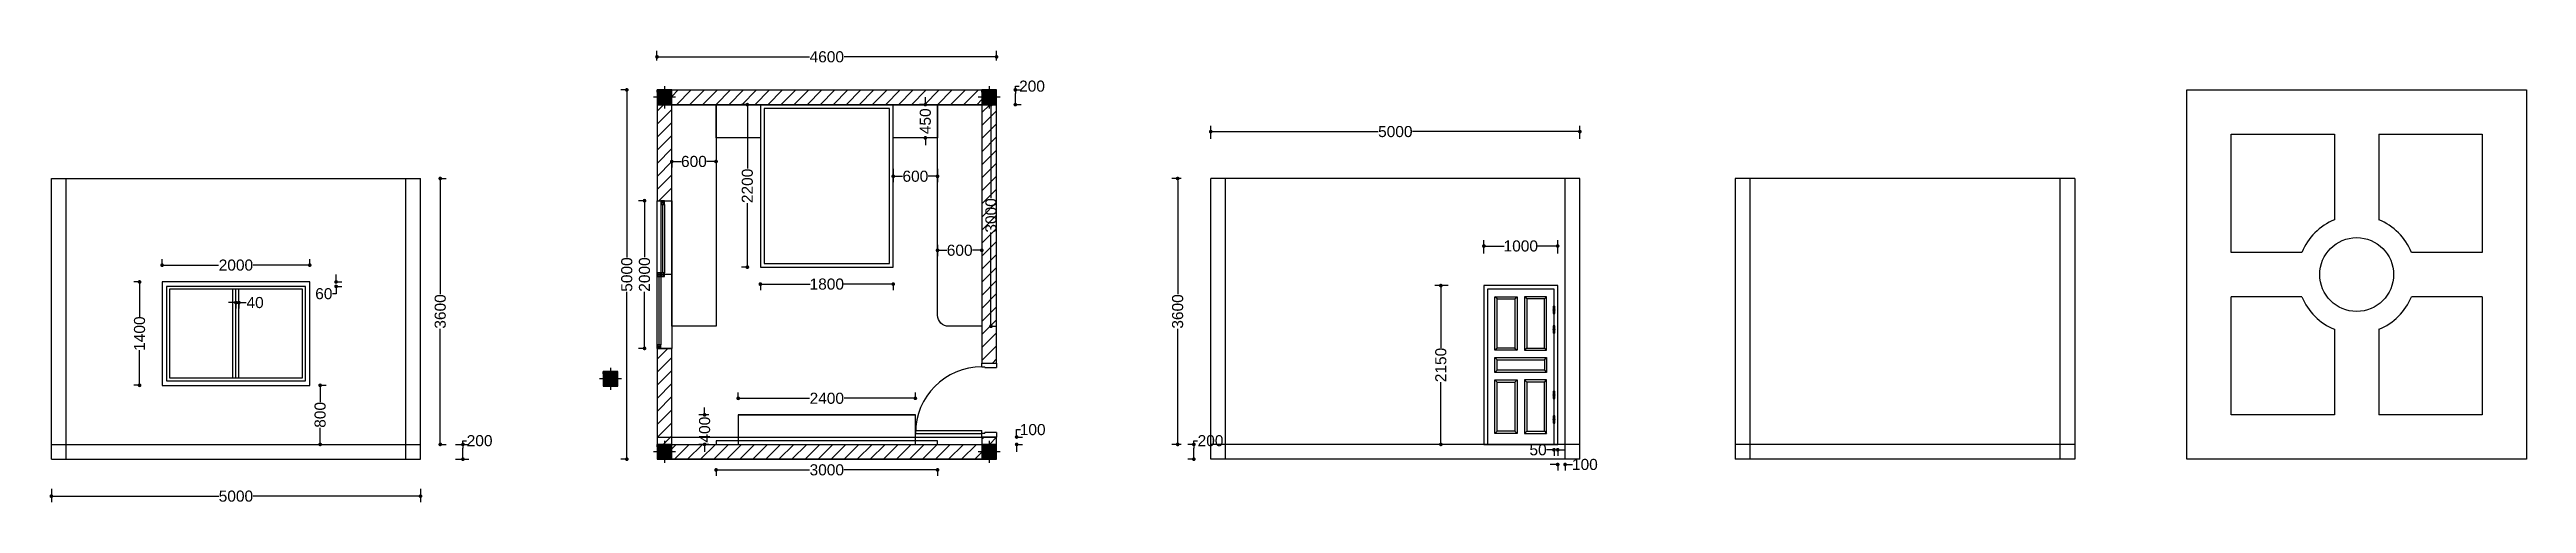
# Model space of a CAD drawing. Header units: millimetres. Extents: x -6617 to 26936, y -517 to 5628.
import ezdxf

# ---------------------------------------------------------------- set-up
doc = ezdxf.new("R2010")
doc.units = ezdxf.units.MM
doc.header["$LTSCALE"] = 10
doc.header["$MEASUREMENT"] = 0
for name, color, linetype in [('Cabinet01', 7, 'Continuous'), ('CL', 7, 'Continuous'), ('Furniture', 255, 'Continuous'), ('Wall', 7, 'Continuous')]:
    doc.layers.add(name, color=color, linetype=linetype)
doc.styles.get("Standard").update_dxf_attribs({"font": 'arial.ttf'})
doc.dimstyles.new('SV2_ACD', dxfattribs={"dimscale": 100, "dimtxt": 1.5, "dimasz": 0.5, "dimexe": 0.8, "dimexo": 4, "dimgap": 0.09, "dimtad": 0, "dimtoh": 1, "dimdec": 0, "dimzin": 0, "dimdsep": 46, "dimtxsty": 'Standard', "dimblk": 'DOT', "dimcen": 0.09, "dimdle": 0.8, "dimadec": 0, "dimazin": 0, "dimtfac": 1, "dimtdec": 0, "dimtofl": 0, "dimtmove": 0, "dimatfit": 3, "dimfxl": 1, "dimfxlon": 1, "dimtolj": 1, "dimtzin": 0, "dimarcsym": 0})

# ---------------------------------------------------------------- blocks, each defined once
blk = doc.blocks.new('_Dot')
at = {"color": 0, "linetype": 'ByBlock', "lineweight": -2}
blk.add_line((-0.5, 0), (-1, 0), dxfattribs=at)
at = {"color": 0, "linetype": 'ByBlock', "const_width": 0.5}
blk.add_lwpolyline([(-0.25, 0, 1), (0.25, 0, 1)], format="xyb", close=True, dxfattribs=at)
blk = doc.blocks.new('*D4')
at = {"layer": 'Cabinet01', "color": 0, "linetype": 'Continuous', "lineweight": -2, "transparency": 16777216}
for p, q in [((1612, 5482), (1612, 5609)), ((1662, 5529), (3677, 5529)), ((6162, 5529), (4148, 5529)), ((6212, 5482), (6212, 5609))]:
    blk.add_line(p, q, dxfattribs=at)
at = {"layer": 'Defpoints', "color": 0, "linetype": 'Continuous'}
for p in [(6212, 5529), (1612, 5082), (6212, 5082)]:
    blk.add_point(p, dxfattribs=at)
at = {"layer": 'Cabinet01', "color": 0, "linetype": 'Continuous', "lineweight": -2, "transparency": 16777216, "xscale": 50, "yscale": 50, "zscale": 50, "rotation": 180}
blk.add_blockref('_Dot', (1612, 5529), dxfattribs=at)
at = {"layer": 'Cabinet01', "color": 0, "linetype": 'Continuous', "lineweight": -2, "transparency": 16777216, "xscale": 50, "yscale": 50, "zscale": 50}
blk.add_blockref('_Dot', (6212, 5529), dxfattribs=at)
at = {"layer": 'Cabinet01', "color": 0, "linetype": 'Continuous', "transparency": 16777216, "insert": (3912, 5529), "char_height": 150, "attachment_point": 5}
blk.add_mtext('\\A1;4600', dxfattribs=at)
blk = doc.blocks.new('*D5')
at = {"layer": 'Cabinet01', "color": 0, "linetype": 'Continuous', "lineweight": -2, "transparency": 16777216}
for p, q in [((1212, 5082), (1123, 5082)), ((1203, 5032), (1203, 2814)), ((1203, 132), (1203, 2349)), ((1212, 82), (1123, 82))]:
    blk.add_line(p, q, dxfattribs=at)
at = {"layer": 'Defpoints', "color": 0, "linetype": 'Continuous'}
for p in [(1612, 5082), (1203, 82), (1612, 82)]:
    blk.add_point(p, dxfattribs=at)
at = {"layer": 'Cabinet01', "color": 0, "linetype": 'Continuous', "lineweight": -2, "transparency": 16777216, "xscale": 50, "yscale": 50, "zscale": 50}
for p, rotation in [((1203, 5082), 90), ((1203, 82), 270)]:
    blk.add_blockref('_Dot', p, dxfattribs=dict(at, rotation=rotation))
at = {"layer": 'Cabinet01', "color": 0, "linetype": 'Continuous', "transparency": 16777216, "insert": (1203, 2582), "char_height": 150, "attachment_point": 5, "rotation": 90}
blk.add_mtext('\\A1;5000', dxfattribs=at)
blk = doc.blocks.new('*D6')
at = {"layer": 'Cabinet01', "color": 0, "linetype": 'Continuous', "lineweight": -2, "transparency": 16777216}
for p, q in [((1443, 3582), (1363, 3582)), ((1443, 3532), (1443, 2816)), ((1443, 1632), (1443, 2348)), ((1443, 1582), (1363, 1582))]:
    blk.add_line(p, q, dxfattribs=at)
at = {"layer": 'Defpoints', "color": 0, "linetype": 'Continuous'}
for p in [(1443, 3582), (1612, 3582), (1612, 1582)]:
    blk.add_point(p, dxfattribs=at)
at = {"layer": 'Cabinet01', "color": 0, "linetype": 'Continuous', "lineweight": -2, "transparency": 16777216, "xscale": 50, "yscale": 50, "zscale": 50}
for p, rotation in [((1443, 3582), 90), ((1443, 1582), 270)]:
    blk.add_blockref('_Dot', p, dxfattribs=dict(at, rotation=rotation))
at = {"layer": 'Cabinet01', "color": 0, "linetype": 'Continuous', "transparency": 16777216, "insert": (1443, 2582), "char_height": 150, "attachment_point": 5, "rotation": 90}
blk.add_mtext('\\A1;2000', dxfattribs=at)
blk = doc.blocks.new('*D7')
at = {"layer": 'Cabinet01', "color": 0, "linetype": 'Continuous', "lineweight": -2, "transparency": 16777216}
for p, q in [((1812, 4112), (1812, 4032)), ((1862, 4112), (1938, 4112)), ((2362, 4112), (2287, 4112)), ((2412, 4112), (2412, 4032))]:
    blk.add_line(p, q, dxfattribs=at)
at = {"layer": 'Defpoints', "color": 0, "linetype": 'Continuous'}
for p in [(1812, 4232), (2412, 4232), (2412, 4112)]:
    blk.add_point(p, dxfattribs=at)
at = {"layer": 'Cabinet01', "color": 0, "linetype": 'Continuous', "lineweight": -2, "transparency": 16777216, "xscale": 50, "yscale": 50, "zscale": 50, "rotation": 180}
blk.add_blockref('_Dot', (1812, 4112), dxfattribs=at)
at = {"layer": 'Cabinet01', "color": 0, "linetype": 'Continuous', "lineweight": -2, "transparency": 16777216, "xscale": 50, "yscale": 50, "zscale": 50}
blk.add_blockref('_Dot', (2412, 4112), dxfattribs=at)
at = {"layer": 'Cabinet01', "color": 0, "linetype": 'Continuous', "transparency": 16777216, "insert": (2112, 4112), "char_height": 150, "attachment_point": 5}
blk.add_mtext('\\A1;600', dxfattribs=at)
blk = doc.blocks.new('*D8')
at = {"layer": 'Cabinet01', "color": 0, "linetype": 'Continuous', "lineweight": -2, "transparency": 16777216}
for p, q in [((2836, 4882), (2756, 4882)), ((2836, 4832), (2836, 4016)), ((2836, 2732), (2836, 3548)), ((2836, 2682), (2756, 2682))]:
    blk.add_line(p, q, dxfattribs=at)
at = {"layer": 'Defpoints', "color": 0, "linetype": 'Continuous'}
for p in [(2836, 4882), (3012, 4882), (3012, 2682)]:
    blk.add_point(p, dxfattribs=at)
at = {"layer": 'Cabinet01', "color": 0, "linetype": 'Continuous', "lineweight": -2, "transparency": 16777216, "xscale": 50, "yscale": 50, "zscale": 50}
for p, rotation in [((2836, 4882), 90), ((2836, 2682), 270)]:
    blk.add_blockref('_Dot', p, dxfattribs=dict(at, rotation=rotation))
at = {"layer": 'Cabinet01', "color": 0, "linetype": 'Continuous', "transparency": 16777216, "insert": (2836, 3782), "char_height": 150, "attachment_point": 5, "rotation": 90}
blk.add_mtext('\\A1;2200', dxfattribs=at)
blk = doc.blocks.new('*D9')
at = {"layer": 'Cabinet01', "color": 0, "linetype": 'Continuous', "lineweight": -2, "transparency": 16777216}
for p, q in [((3012, 2452), (3012, 2372)), ((3062, 2452), (3687, 2452)), ((4762, 2452), (4138, 2452)), ((4812, 2452), (4812, 2372))]:
    blk.add_line(p, q, dxfattribs=at)
at = {"layer": 'Defpoints', "color": 0, "linetype": 'Continuous'}
for p in [(3012, 2682), (4812, 2682), (4812, 2452)]:
    blk.add_point(p, dxfattribs=at)
at = {"layer": 'Cabinet01', "color": 0, "linetype": 'Continuous', "lineweight": -2, "transparency": 16777216, "xscale": 50, "yscale": 50, "zscale": 50, "rotation": 180}
blk.add_blockref('_Dot', (3012, 2452), dxfattribs=at)
at = {"layer": 'Cabinet01', "color": 0, "linetype": 'Continuous', "lineweight": -2, "transparency": 16777216, "xscale": 50, "yscale": 50, "zscale": 50}
blk.add_blockref('_Dot', (4812, 2452), dxfattribs=at)
at = {"layer": 'Cabinet01', "color": 0, "linetype": 'Continuous', "transparency": 16777216, "insert": (3912, 2452), "char_height": 150, "attachment_point": 5}
blk.add_mtext('\\A1;1800', dxfattribs=at)
blk = doc.blocks.new('*D10')
at = {"layer": 'Cabinet01', "color": 0, "linetype": 'Continuous', "lineweight": -2, "transparency": 16777216}
for p, q in [((4812, 4012), (4812, 3832)), ((4862, 3912), (4938, 3912)), ((5362, 3912), (5287, 3912)), ((5412, 4012), (5412, 3832))]:
    blk.add_line(p, q, dxfattribs=at)
at = {"layer": 'Defpoints', "color": 0, "linetype": 'Continuous'}
for p in [(4812, 4432), (5412, 4432), (4812, 3912)]:
    blk.add_point(p, dxfattribs=at)
at = {"layer": 'Cabinet01', "color": 0, "linetype": 'Continuous', "lineweight": -2, "transparency": 16777216, "xscale": 50, "yscale": 50, "zscale": 50, "rotation": 180}
blk.add_blockref('_Dot', (4812, 3912), dxfattribs=at)
at = {"layer": 'Cabinet01', "color": 0, "linetype": 'Continuous', "lineweight": -2, "transparency": 16777216, "xscale": 50, "yscale": 50, "zscale": 50}
blk.add_blockref('_Dot', (5412, 3912), dxfattribs=at)
at = {"layer": 'Cabinet01', "color": 0, "linetype": 'Continuous', "transparency": 16777216, "insert": (5112, 3912), "char_height": 150, "attachment_point": 5}
blk.add_mtext('\\A1;600', dxfattribs=at)
blk = doc.blocks.new('*D11')
at = {"layer": 'Cabinet01', "color": 0, "linetype": 'Continuous', "lineweight": -2, "transparency": 16777216}
for p, q in [((5247, 4882), (5167, 4882)), ((5247, 4932), (5247, 4982)), ((5247, 4432), (5167, 4432)), ((5247, 4382), (5247, 4332))]:
    blk.add_line(p, q, dxfattribs=at)
at = {"layer": 'Defpoints', "color": 0, "linetype": 'Continuous'}
for p in [(5247, 4882), (5412, 4882), (5412, 4432)]:
    blk.add_point(p, dxfattribs=at)
at = {"layer": 'Cabinet01', "color": 0, "linetype": 'Continuous', "lineweight": -2, "transparency": 16777216, "xscale": 50, "yscale": 50, "zscale": 50}
for p, rotation in [((5247, 4882), 270), ((5247, 4432), 90)]:
    blk.add_blockref('_Dot', p, dxfattribs=dict(at, rotation=rotation))
at = {"layer": 'Cabinet01', "color": 0, "linetype": 'Continuous', "transparency": 16777216, "insert": (5247, 4657), "char_height": 150, "attachment_point": 5, "rotation": 90}
blk.add_mtext('\\A1;450', dxfattribs=at)
blk = doc.blocks.new('*D12')
at = {"layer": 'Cabinet01', "color": 0, "linetype": 'Continuous', "lineweight": -2, "transparency": 16777216}
for p, q in [((6466, 5082), (6466, 5132)), ((6466, 5132), (6516, 5132)), ((6466, 5082), (6546, 5082)), ((6466, 4932), (6466, 5032)), ((6466, 4882), (6546, 4882))]:
    blk.add_line(p, q, dxfattribs=at)
at = {"layer": 'Defpoints', "color": 0, "linetype": 'Continuous'}
for p in [(6212, 5082), (6466, 5082), (6212, 4882)]:
    blk.add_point(p, dxfattribs=at)
at = {"layer": 'Cabinet01', "color": 0, "linetype": 'Continuous', "lineweight": -2, "transparency": 16777216, "xscale": 50, "yscale": 50, "zscale": 50}
for p, rotation in [((6466, 5082), 90), ((6466, 4882), 270)]:
    blk.add_blockref('_Dot', p, dxfattribs=dict(at, rotation=rotation))
at = {"layer": 'Cabinet01', "color": 0, "linetype": 'Continuous', "transparency": 16777216, "insert": (6692, 5132), "char_height": 150, "attachment_point": 5}
blk.add_mtext('\\A1;200', dxfattribs=at)
blk = doc.blocks.new('*D13')
at = {"layer": 'Cabinet01', "color": 0, "linetype": 'Continuous', "lineweight": -2, "transparency": 16777216}
for p, q in [((6136, 4882), (6216, 4882)), ((6136, 4832), (6136, 3614)), ((6136, 1932), (6136, 3149)), ((6136, 1882), (6216, 1882))]:
    blk.add_line(p, q, dxfattribs=at)
at = {"layer": 'Defpoints', "color": 0, "linetype": 'Continuous'}
for p in [(6012, 4882), (6012, 1882), (6136, 1882)]:
    blk.add_point(p, dxfattribs=at)
at = {"layer": 'Cabinet01', "color": 0, "linetype": 'Continuous', "lineweight": -2, "transparency": 16777216, "xscale": 50, "yscale": 50, "zscale": 50}
for p, rotation in [((6136, 4882), 90), ((6136, 1882), 270)]:
    blk.add_blockref('_Dot', p, dxfattribs=dict(at, rotation=rotation))
at = {"layer": 'Cabinet01', "color": 0, "linetype": 'Continuous', "transparency": 16777216, "insert": (6136, 3382), "char_height": 150, "attachment_point": 5, "rotation": 90}
blk.add_mtext('\\A1;3000', dxfattribs=at)
blk = doc.blocks.new('*D14')
at = {"layer": 'Cabinet01', "color": 0, "linetype": 'Continuous', "lineweight": -2, "transparency": 16777216}
for p, q in [((5412, 2982), (5412, 2830)), ((5462, 2910), (5538, 2910)), ((5962, 2910), (5887, 2910)), ((6012, 2982), (6012, 2830))]:
    blk.add_line(p, q, dxfattribs=at)
at = {"layer": 'Defpoints', "color": 0, "linetype": 'Continuous'}
for p in [(5412, 3382), (6012, 3382), (5412, 2910)]:
    blk.add_point(p, dxfattribs=at)
at = {"layer": 'Cabinet01', "color": 0, "linetype": 'Continuous', "lineweight": -2, "transparency": 16777216, "xscale": 50, "yscale": 50, "zscale": 50, "rotation": 180}
blk.add_blockref('_Dot', (5412, 2910), dxfattribs=at)
at = {"layer": 'Cabinet01', "color": 0, "linetype": 'Continuous', "lineweight": -2, "transparency": 16777216, "xscale": 50, "yscale": 50, "zscale": 50}
blk.add_blockref('_Dot', (6012, 2910), dxfattribs=at)
at = {"layer": 'Cabinet01', "color": 0, "linetype": 'Continuous', "transparency": 16777216, "insert": (5712, 2910), "char_height": 150, "attachment_point": 5}
blk.add_mtext('\\A1;600', dxfattribs=at)
blk = doc.blocks.new('*D15')
at = {"layer": 'Cabinet01', "color": 0, "linetype": 'Continuous', "lineweight": -2, "transparency": 16777216}
for p, q in [((2712, 906), (2712, 986)), ((2762, 906), (3678, 906)), ((5062, 906), (4146, 906)), ((5112, 906), (5112, 986))]:
    blk.add_line(p, q, dxfattribs=at)
at = {"layer": 'Defpoints', "color": 0, "linetype": 'Continuous'}
for p in [(2712, 682), (5112, 906), (5112, 682)]:
    blk.add_point(p, dxfattribs=at)
at = {"layer": 'Cabinet01', "color": 0, "linetype": 'Continuous', "lineweight": -2, "transparency": 16777216, "xscale": 50, "yscale": 50, "zscale": 50, "rotation": 180}
blk.add_blockref('_Dot', (2712, 906), dxfattribs=at)
at = {"layer": 'Cabinet01', "color": 0, "linetype": 'Continuous', "lineweight": -2, "transparency": 16777216, "xscale": 50, "yscale": 50, "zscale": 50}
blk.add_blockref('_Dot', (5112, 906), dxfattribs=at)
at = {"layer": 'Cabinet01', "color": 0, "linetype": 'Continuous', "transparency": 16777216, "insert": (3912, 906), "char_height": 150, "attachment_point": 5}
blk.add_mtext('\\A1;2400', dxfattribs=at)
blk = doc.blocks.new('*D16')
at = {"layer": 'Cabinet01', "color": 0, "linetype": 'Continuous', "lineweight": -2, "transparency": 16777216}
for p, q in [((2312, 682), (2177, 682)), ((2257, 732), (2257, 782)), ((2312, 282), (2177, 282)), ((2257, 232), (2257, 182))]:
    blk.add_line(p, q, dxfattribs=at)
at = {"layer": 'Defpoints', "color": 0, "linetype": 'Continuous'}
for p in [(2257, 682), (2712, 682), (2712, 282)]:
    blk.add_point(p, dxfattribs=at)
at = {"layer": 'Cabinet01', "color": 0, "linetype": 'Continuous', "lineweight": -2, "transparency": 16777216, "xscale": 50, "yscale": 50, "zscale": 50}
for p, rotation in [((2257, 682), 270), ((2257, 282), 90)]:
    blk.add_blockref('_Dot', p, dxfattribs=dict(at, rotation=rotation))
at = {"layer": 'Cabinet01', "color": 0, "linetype": 'Continuous', "transparency": 16777216, "insert": (2257, 482), "char_height": 150, "attachment_point": 5, "rotation": 90}
blk.add_mtext('\\A1;400', dxfattribs=at)
blk = doc.blocks.new('*D17')
at = {"layer": 'Cabinet01', "color": 0, "linetype": 'Continuous', "lineweight": -2, "transparency": 16777216}
for p, q in [((2412, -63), (2412, -143)), ((2462, -63), (3680, -63)), ((5362, -63), (4145, -63)), ((5412, -63), (5412, -143))]:
    blk.add_line(p, q, dxfattribs=at)
at = {"layer": 'Defpoints', "color": 0, "linetype": 'Continuous'}
for p in [(2412, 282), (5412, 282), (5412, -63)]:
    blk.add_point(p, dxfattribs=at)
at = {"layer": 'Cabinet01', "color": 0, "linetype": 'Continuous', "lineweight": -2, "transparency": 16777216, "xscale": 50, "yscale": 50, "zscale": 50, "rotation": 180}
blk.add_blockref('_Dot', (2412, -63), dxfattribs=at)
at = {"layer": 'Cabinet01', "color": 0, "linetype": 'Continuous', "lineweight": -2, "transparency": 16777216, "xscale": 50, "yscale": 50, "zscale": 50}
blk.add_blockref('_Dot', (5412, -63), dxfattribs=at)
at = {"layer": 'Cabinet01', "color": 0, "linetype": 'Continuous', "transparency": 16777216, "insert": (3912, -63), "char_height": 150, "attachment_point": 5}
blk.add_mtext('\\A1;3000', dxfattribs=at)
blk = doc.blocks.new('*D18')
at = {"layer": 'Cabinet01', "color": 0, "linetype": 'Continuous', "lineweight": -2, "transparency": 16777216}
for p, q in [((12330, 2432), (12150, 2432)), ((12230, 2382), (12230, 1591)), ((12230, 332), (12230, 1123)), ((12330, 282), (12150, 282))]:
    blk.add_line(p, q, dxfattribs=at)
at = {"layer": 'Defpoints', "color": 0, "linetype": 'Continuous'}
for p in [(12230, 2432), (12813, 2432), (12813, 282)]:
    blk.add_point(p, dxfattribs=at)
at = {"layer": 'Cabinet01', "color": 0, "linetype": 'Continuous', "lineweight": -2, "transparency": 16777216, "xscale": 50, "yscale": 50, "zscale": 50}
for p, rotation in [((12230, 2432), 90), ((12230, 282), 270)]:
    blk.add_blockref('_Dot', p, dxfattribs=dict(at, rotation=rotation))
at = {"layer": 'Cabinet01', "color": 0, "linetype": 'Continuous', "transparency": 16777216, "insert": (12230, 1357), "char_height": 150, "attachment_point": 5, "rotation": 90}
blk.add_mtext('\\A1;2150', dxfattribs=at)
blk = doc.blocks.new('*D19')
at = {"layer": 'Cabinet01', "color": 0, "linetype": 'Continuous', "lineweight": -2, "transparency": 16777216}
for p, q in [((12813, 2868), (12813, 3048)), ((13813, 2868), (13813, 3048)), ((12863, 2968), (13088, 2968)), ((13763, 2968), (13539, 2968))]:
    blk.add_line(p, q, dxfattribs=at)
at = {"layer": 'Defpoints', "color": 0, "linetype": 'Continuous'}
for p in [(13813, 2968), (12813, 2432), (13813, 2432)]:
    blk.add_point(p, dxfattribs=at)
at = {"layer": 'Cabinet01', "color": 0, "linetype": 'Continuous', "lineweight": -2, "transparency": 16777216, "xscale": 50, "yscale": 50, "zscale": 50, "rotation": 180}
blk.add_blockref('_Dot', (12813, 2968), dxfattribs=at)
at = {"layer": 'Cabinet01', "color": 0, "linetype": 'Continuous', "lineweight": -2, "transparency": 16777216, "xscale": 50, "yscale": 50, "zscale": 50}
blk.add_blockref('_Dot', (13813, 2968), dxfattribs=at)
at = {"layer": 'Cabinet01', "color": 0, "linetype": 'Continuous', "transparency": 16777216, "insert": (13313, 2968), "char_height": 150, "attachment_point": 5}
blk.add_mtext('\\A1;1000', dxfattribs=at)
blk = doc.blocks.new('*D20')
at = {"layer": 'Cabinet01', "color": 0, "linetype": 'Continuous', "lineweight": -2, "transparency": 16777216}
for p, q in [((13713, 209), (13663, 209)), ((13763, 209), (13763, 129)), ((13813, 209), (13813, 129)), ((13863, 209), (13913, 209))]:
    blk.add_line(p, q, dxfattribs=at)
at = {"layer": 'Defpoints', "color": 0, "linetype": 'Continuous'}
for p in [(13763, 282), (13763, 209), (13813, 282)]:
    blk.add_point(p, dxfattribs=at)
at = {"layer": 'Cabinet01', "color": 0, "linetype": 'Continuous', "lineweight": -2, "transparency": 16777216, "xscale": 50, "yscale": 50, "zscale": 50}
blk.add_blockref('_Dot', (13763, 209), dxfattribs=at)
at = {"layer": 'Cabinet01', "color": 0, "linetype": 'Continuous', "lineweight": -2, "transparency": 16777216, "xscale": 50, "yscale": 50, "zscale": 50, "rotation": 180}
blk.add_blockref('_Dot', (13813, 209), dxfattribs=at)
at = {"layer": 'Cabinet01', "color": 0, "linetype": 'Continuous', "transparency": 16777216, "insert": (13547, 209), "char_height": 150, "attachment_point": 5}
blk.add_mtext('\\A1;50', dxfattribs=at)
blk = doc.blocks.new('*D21')
at = {"layer": 'Cabinet01', "color": 0, "linetype": 'Continuous', "lineweight": -2, "transparency": 16777216}
for p, q in [((13763, 10), (13713, 10)), ((13813, 10), (13813, -70)), ((13913, 10), (13913, -70)), ((13963, 10), (14013, 10))]:
    blk.add_line(p, q, dxfattribs=at)
at = {"layer": 'Defpoints', "color": 0, "linetype": 'Continuous'}
for p in [(13813, 282), (13913, 282), (13913, 10)]:
    blk.add_point(p, dxfattribs=at)
at = {"layer": 'Cabinet01', "color": 0, "linetype": 'Continuous', "lineweight": -2, "transparency": 16777216, "xscale": 50, "yscale": 50, "zscale": 50}
blk.add_blockref('_Dot', (13813, 10), dxfattribs=at)
at = {"layer": 'Cabinet01', "color": 0, "linetype": 'Continuous', "lineweight": -2, "transparency": 16777216, "xscale": 50, "yscale": 50, "zscale": 50, "rotation": 180}
blk.add_blockref('_Dot', (13913, 10), dxfattribs=at)
at = {"layer": 'Cabinet01', "color": 0, "linetype": 'Continuous', "transparency": 16777216, "insert": (14181, 10), "char_height": 150, "attachment_point": 5}
blk.add_mtext('\\A1;100', dxfattribs=at)
blk = doc.blocks.new('*D22')
at = {"layer": 'Cabinet01', "color": 0, "linetype": 'Continuous', "lineweight": -2, "transparency": 16777216}
for p, q in [((8884, 282), (8804, 282)), ((8884, 82), (8804, 82)), ((8884, 282), (8884, 332)), ((8884, 332), (8934, 332)), ((8884, 132), (8884, 232))]:
    blk.add_line(p, q, dxfattribs=at)
at = {"layer": 'Defpoints', "color": 0, "linetype": 'Continuous'}
for p in [(8884, 282), (9113, 282), (9113, 82)]:
    blk.add_point(p, dxfattribs=at)
at = {"layer": 'Cabinet01', "color": 0, "linetype": 'Continuous', "lineweight": -2, "transparency": 16777216, "xscale": 50, "yscale": 50, "zscale": 50}
for p, rotation in [((8884, 282), 90), ((8884, 82), 270)]:
    blk.add_blockref('_Dot', p, dxfattribs=dict(at, rotation=rotation))
at = {"layer": 'Cabinet01', "color": 0, "linetype": 'Continuous', "transparency": 16777216, "insert": (9110, 332), "char_height": 150, "attachment_point": 5}
blk.add_mtext('\\A1;200', dxfattribs=at)
blk = doc.blocks.new('*D23')
at = {"layer": 'Cabinet01', "color": 0, "linetype": 'Continuous', "lineweight": -2, "transparency": 16777216}
for p, q in [((8713, 3882), (8585, 3882)), ((8665, 3832), (8665, 2314)), ((8665, 332), (8665, 1849)), ((8713, 282), (8585, 282))]:
    blk.add_line(p, q, dxfattribs=at)
at = {"layer": 'Defpoints', "color": 0, "linetype": 'Continuous'}
for p in [(8665, 3882), (9113, 3882), (9113, 282)]:
    blk.add_point(p, dxfattribs=at)
at = {"layer": 'Cabinet01', "color": 0, "linetype": 'Continuous', "lineweight": -2, "transparency": 16777216, "xscale": 50, "yscale": 50, "zscale": 50}
for p, rotation in [((8665, 3882), 90), ((8665, 282), 270)]:
    blk.add_blockref('_Dot', p, dxfattribs=dict(at, rotation=rotation))
at = {"layer": 'Cabinet01', "color": 0, "linetype": 'Continuous', "transparency": 16777216, "insert": (8665, 2082), "char_height": 150, "attachment_point": 5, "rotation": 90}
blk.add_mtext('\\A1;3600', dxfattribs=at)
blk = doc.blocks.new('*D24')
at = {"layer": 'Cabinet01', "color": 0, "linetype": 'Continuous', "lineweight": -2, "transparency": 16777216}
for p, q in [((9113, 4417), (9113, 4597)), ((9163, 4517), (11381, 4517)), ((14063, 4517), (11846, 4517)), ((14113, 4417), (14113, 4597))]:
    blk.add_line(p, q, dxfattribs=at)
at = {"layer": 'Defpoints', "color": 0, "linetype": 'Continuous'}
for p in [(14113, 4517), (9113, 3882), (14113, 3882)]:
    blk.add_point(p, dxfattribs=at)
at = {"layer": 'Cabinet01', "color": 0, "linetype": 'Continuous', "lineweight": -2, "transparency": 16777216, "xscale": 50, "yscale": 50, "zscale": 50, "rotation": 180}
blk.add_blockref('_Dot', (9113, 4517), dxfattribs=at)
at = {"layer": 'Cabinet01', "color": 0, "linetype": 'Continuous', "lineweight": -2, "transparency": 16777216, "xscale": 50, "yscale": 50, "zscale": 50}
blk.add_blockref('_Dot', (14113, 4517), dxfattribs=at)
at = {"layer": 'Cabinet01', "color": 0, "linetype": 'Continuous', "transparency": 16777216, "insert": (11613, 4517), "char_height": 150, "attachment_point": 5}
blk.add_mtext('\\A1;5000', dxfattribs=at)
blk = doc.blocks.new('*D25')
at = {"layer": 'Cabinet01', "color": 0, "linetype": 'Continuous', "lineweight": -2, "transparency": 16777216}
for p, q in [((-1324, 3882), (-1244, 3882)), ((-1324, 3832), (-1324, 2314)), ((-1324, 332), (-1324, 1849)), ((-1324, 282), (-1244, 282))]:
    blk.add_line(p, q, dxfattribs=at)
at = {"layer": 'Defpoints', "color": 0, "linetype": 'Continuous'}
for p in [(-1592, 3882), (-1592, 282), (-1324, 282)]:
    blk.add_point(p, dxfattribs=at)
at = {"layer": 'Cabinet01', "color": 0, "linetype": 'Continuous', "lineweight": -2, "transparency": 16777216, "xscale": 50, "yscale": 50, "zscale": 50}
for p, rotation in [((-1324, 3882), 90), ((-1324, 282), 270)]:
    blk.add_blockref('_Dot', p, dxfattribs=dict(at, rotation=rotation))
at = {"layer": 'Cabinet01', "color": 0, "linetype": 'Continuous', "transparency": 16777216, "insert": (-1324, 2082), "char_height": 150, "attachment_point": 5, "rotation": 90}
blk.add_mtext('\\A1;3600', dxfattribs=at)
blk = doc.blocks.new('*D26')
at = {"layer": 'Cabinet01', "color": 0, "linetype": 'Continuous', "lineweight": -2, "transparency": 16777216}
for p, q in [((-1117, 282), (-937, 282)), ((-1117, 82), (-937, 82)), ((-1017, 282), (-1017, 332)), ((-1017, 332), (-967, 332)), ((-1017, 132), (-1017, 232))]:
    blk.add_line(p, q, dxfattribs=at)
at = {"layer": 'Defpoints', "color": 0, "linetype": 'Continuous'}
for p in [(-1592, 282), (-1592, 82), (-1017, 282)]:
    blk.add_point(p, dxfattribs=at)
at = {"layer": 'Cabinet01', "color": 0, "linetype": 'Continuous', "lineweight": -2, "transparency": 16777216, "xscale": 50, "yscale": 50, "zscale": 50}
for p, rotation in [((-1017, 282), 90), ((-1017, 82), 270)]:
    blk.add_blockref('_Dot', p, dxfattribs=dict(at, rotation=rotation))
at = {"layer": 'Cabinet01', "color": 0, "linetype": 'Continuous', "transparency": 16777216, "insert": (-791, 332), "char_height": 150, "attachment_point": 5}
blk.add_mtext('\\A1;200', dxfattribs=at)
blk = doc.blocks.new('*D27')
at = {"layer": 'Cabinet01', "color": 0, "linetype": 'Continuous', "lineweight": -2, "transparency": 16777216}
for p, q in [((-6592, -319), (-6592, -499)), ((-1592, -319), (-1592, -499)), ((-6542, -419), (-4324, -419)), ((-1642, -419), (-3859, -419))]:
    blk.add_line(p, q, dxfattribs=at)
at = {"layer": 'Defpoints', "color": 0, "linetype": 'Continuous'}
for p in [(-6592, 82), (-1592, 82), (-6592, -419)]:
    blk.add_point(p, dxfattribs=at)
at = {"layer": 'Cabinet01', "color": 0, "linetype": 'Continuous', "lineweight": -2, "transparency": 16777216, "xscale": 50, "yscale": 50, "zscale": 50, "rotation": 180}
blk.add_blockref('_Dot', (-6592, -419), dxfattribs=at)
at = {"layer": 'Cabinet01', "color": 0, "linetype": 'Continuous', "lineweight": -2, "transparency": 16777216, "xscale": 50, "yscale": 50, "zscale": 50}
blk.add_blockref('_Dot', (-1592, -419), dxfattribs=at)
at = {"layer": 'Cabinet01', "color": 0, "linetype": 'Continuous', "transparency": 16777216, "insert": (-4092, -419), "char_height": 150, "attachment_point": 5}
blk.add_mtext('\\A1;5000', dxfattribs=at)
blk = doc.blocks.new('*D28')
at = {"layer": 'Cabinet01', "color": 0, "linetype": 'Continuous', "lineweight": -2, "transparency": 16777216}
for p, q in [((-5397, 2482), (-5477, 2482)), ((-5397, 2432), (-5397, 2007)), ((-5397, 1132), (-5397, 1556)), ((-5397, 1082), (-5477, 1082))]:
    blk.add_line(p, q, dxfattribs=at)
at = {"layer": 'Defpoints', "color": 0, "linetype": 'Continuous'}
for p in [(-5397, 2482), (-5092, 2482), (-5092, 1082)]:
    blk.add_point(p, dxfattribs=at)
at = {"layer": 'Cabinet01', "color": 0, "linetype": 'Continuous', "lineweight": -2, "transparency": 16777216, "xscale": 50, "yscale": 50, "zscale": 50}
for p, rotation in [((-5397, 2482), 90), ((-5397, 1082), 270)]:
    blk.add_blockref('_Dot', p, dxfattribs=dict(at, rotation=rotation))
at = {"layer": 'Cabinet01', "color": 0, "linetype": 'Continuous', "transparency": 16777216, "insert": (-5397, 1782), "char_height": 150, "attachment_point": 5, "rotation": 90}
blk.add_mtext('\\A1;1400', dxfattribs=at)
blk = doc.blocks.new('*D29')
at = {"layer": 'Cabinet01', "color": 0, "linetype": 'Continuous', "lineweight": -2, "transparency": 16777216}
for p, q in [((-5092, 2709), (-5092, 2789)), ((-5042, 2709), (-4326, 2709)), ((-3142, 2709), (-3858, 2709)), ((-3092, 2709), (-3092, 2789))]:
    blk.add_line(p, q, dxfattribs=at)
at = {"layer": 'Defpoints', "color": 0, "linetype": 'Continuous'}
for p in [(-3092, 2709), (-5092, 2482), (-3092, 2482)]:
    blk.add_point(p, dxfattribs=at)
at = {"layer": 'Cabinet01', "color": 0, "linetype": 'Continuous', "lineweight": -2, "transparency": 16777216, "xscale": 50, "yscale": 50, "zscale": 50, "rotation": 180}
blk.add_blockref('_Dot', (-5092, 2709), dxfattribs=at)
at = {"layer": 'Cabinet01', "color": 0, "linetype": 'Continuous', "lineweight": -2, "transparency": 16777216, "xscale": 50, "yscale": 50, "zscale": 50}
blk.add_blockref('_Dot', (-3092, 2709), dxfattribs=at)
at = {"layer": 'Cabinet01', "color": 0, "linetype": 'Continuous', "transparency": 16777216, "insert": (-4092, 2709), "char_height": 150, "attachment_point": 5}
blk.add_mtext('\\A1;2000', dxfattribs=at)
blk = doc.blocks.new('*D30')
at = {"layer": 'Cabinet01', "color": 0, "linetype": 'Continuous', "lineweight": -2, "transparency": 16777216}
for p, q in [((-2951, 1082), (-2871, 1082)), ((-2951, 1032), (-2951, 856)), ((-2951, 332), (-2951, 507)), ((-2951, 282), (-2871, 282))]:
    blk.add_line(p, q, dxfattribs=at)
at = {"layer": 'Defpoints', "color": 0, "linetype": 'Continuous'}
for p in [(-3092, 1082), (-3092, 282), (-2951, 282)]:
    blk.add_point(p, dxfattribs=at)
at = {"layer": 'Cabinet01', "color": 0, "linetype": 'Continuous', "lineweight": -2, "transparency": 16777216, "xscale": 50, "yscale": 50, "zscale": 50}
for p, rotation in [((-2951, 1082), 90), ((-2951, 282), 270)]:
    blk.add_blockref('_Dot', p, dxfattribs=dict(at, rotation=rotation))
at = {"layer": 'Cabinet01', "color": 0, "linetype": 'Continuous', "transparency": 16777216, "insert": (-2951, 682), "char_height": 150, "attachment_point": 5, "rotation": 90}
blk.add_mtext('\\A1;800', dxfattribs=at)
blk = doc.blocks.new('*D31')
at = {"layer": 'Cabinet01', "color": 0, "linetype": 'Continuous', "lineweight": -2, "transparency": 16777216}
for p, q in [((-2752, 2422), (-2655, 2422)), ((-2735, 2532), (-2735, 2582)), ((-2735, 2482), (-2655, 2482)), ((-2735, 2372), (-2735, 2322)), ((-2735, 2322), (-2785, 2322))]:
    blk.add_line(p, q, dxfattribs=at)
at = {"layer": 'Defpoints', "color": 0, "linetype": 'Continuous'}
for p in [(-3152, 2422), (-3092, 2482), (-2735, 2422)]:
    blk.add_point(p, dxfattribs=at)
at = {"layer": 'Cabinet01', "color": 0, "linetype": 'Continuous', "lineweight": -2, "transparency": 16777216, "xscale": 50, "yscale": 50, "zscale": 50}
for p, rotation in [((-2735, 2482), 270), ((-2735, 2422), 90)]:
    blk.add_blockref('_Dot', p, dxfattribs=dict(at, rotation=rotation))
at = {"layer": 'Cabinet01', "color": 0, "linetype": 'Continuous', "transparency": 16777216, "insert": (-2901, 2322), "char_height": 150, "attachment_point": 5}
blk.add_mtext('\\A1;60', dxfattribs=at)
blk = doc.blocks.new('*D33')
at = {"layer": 'Cabinet01', "color": 0, "linetype": 'Continuous', "lineweight": -2, "transparency": 16777216}
for p, q in [((-4142, 2202), (-4192, 2202)), ((-4092, 2202), (-4092, 2122)), ((-4052, 2202), (-4052, 2122)), ((-4002, 2202), (-3952, 2202)), ((6484, 432), (6484, 482)), ((6484, 482), (6534, 482)), ((6484, 382), (6564, 382)), ((6484, 282), (6564, 282)), ((6484, 232), (6484, 182))]:
    blk.add_line(p, q, dxfattribs=at)
at = {"layer": 'Defpoints', "color": 0, "linetype": 'Continuous'}
for p in [(-4092, 2382), (-4052, 2382), (-4052, 2202), (6212, 382), (6484, 382), (6212, 282)]:
    blk.add_point(p, dxfattribs=at)
at = {"layer": 'Cabinet01', "color": 0, "linetype": 'Continuous', "lineweight": -2, "transparency": 16777216, "xscale": 50, "yscale": 50, "zscale": 50}
blk.add_blockref('_Dot', (-4092, 2202), dxfattribs=at)
for p, rotation in [((-4052, 2202), 180), ((6484, 382), 270), ((6484, 282), 90)]:
    blk.add_blockref('_Dot', p, dxfattribs=dict(at, rotation=rotation))
at = {"layer": 'Cabinet01', "color": 0, "linetype": 'Continuous', "transparency": 16777216, "char_height": 150, "attachment_point": 5}
for s, insert in [('\\A1;40', (-3832, 2202)), ('\\A1;100', (6701, 482))]:
    blk.add_mtext(s, dxfattribs=dict(at, insert=insert))

msp = doc.modelspace()

# ---------------------------------------------------------------- hatches: boundary and pattern name
at = {"layer": 'Cabinet01', "linetype": 'Continuous', "true_color": 0xf7f281}
h = msp.add_hatch(dxfattribs=at)
h.set_pattern_fill('ANSI31', color=51, scale=1000)
h.paths.add_polyline_path([(6012.5, 5081.8), (1812.5, 5081.8), (1812.5, 4881.8), (6012.5, 4881.8)])
h.paths.add_polyline_path([(1812.5, 4881.8), (1612.5, 4881.8), (1612.5, 3581.8), (1812.5, 3581.8)])
h.paths.add_polyline_path([(6212.5, 4881.8), (6012.5, 4881.8), (6012.5, 1881.8), (6012.5, 1381.8), (6212.5, 1381.8)])
h.paths.add_polyline_path([(6012.5, 281.8), (1812.5, 281.8), (1812.5, 81.8), (6012.5, 81.8)])
h.paths.add_polyline_path([(1812.5, 1581.8), (1612.5, 1581.8), (1612.5, 281.8), (1812.5, 281.8)])
h = msp.add_hatch(dxfattribs=at)
h.set_pattern_fill('ANSI31', color=51, scale=1000)
h.paths.add_polyline_path([(6212.5, 381.8), (6012.5, 381.8), (6012.5, 281.8), (6212.5, 281.8)])
at = {"layer": 'CL', "true_color": 0xf8991e}
h = msp.add_hatch(dxfattribs=at)
h.set_pattern_fill('ANSI31', color=30)
h.set_pattern_definition([(45, (730.07085, 3812.7485), (-0.088388348, 0.088388348), [])])
h.paths.add_polyline_path([(1812.5, 5081.8), (1612.5, 5081.8), (1612.5, 4881.8), (1812.5, 4881.8)])
h = msp.add_hatch(dxfattribs=at)
h.set_pattern_fill('ANSI31', color=30)
h.set_pattern_definition([(45, (5130.07085, 3812.7485), (-0.088388348, 0.088388348), [])])
h.paths.add_polyline_path([(6212.5, 5081.8), (6012.5, 5081.8), (6012.5, 4881.8), (6212.5, 4881.8)])
h = msp.add_hatch(dxfattribs=at)
h.set_pattern_fill('ANSI31', color=30)
h.paths.add_polyline_path([(1082.4, 1269), (882.4, 1269), (882.4, 1069), (1082.4, 1069)])
h = msp.add_hatch(dxfattribs=at)
h.set_pattern_fill('ANSI31', color=30)
h.set_pattern_definition([(45, (730.07085, -987.2515), (-0.088388348, 0.088388348), [])])
h.paths.add_polyline_path([(1812.5, 281.8), (1612.5, 281.8), (1612.5, 81.8), (1812.5, 81.8)])
h = msp.add_hatch(dxfattribs=at)
h.set_pattern_fill('ANSI31', color=30)
h.set_pattern_definition([(45, (5130.07085, -987.2515), (-0.088388348, 0.088388348), [])])
h.paths.add_polyline_path([(6212.5, 281.8), (6012.5, 281.8), (6012.5, 81.8), (6212.5, 81.8)])

# ---------------------------------------------------------------- linework, layer by layer
for p, q in [((13813.3, 2431.8), (12813.3, 2431.8)), ((12813.3, 2431.8), (12813.3, 281.8)), ((13763.3, 2381.8), (12863.3, 2381.8)), ((12863.3, 2381.8), (12863.3, 281.8)), ((13763.3, 281.8), (13763.3, 2381.8)), ((13813.3, 281.8), (13813.3, 2431.8)), ((12993.3, 2251.8), (12963.3, 2281.8)), ((13233.3, 2251.8), (13263.3, 2281.8)), ((13393.3, 2251.8), (13363.3, 2281.8)), ((13663.3, 2281.8), (13633.3, 2251.8)), ((12993.3, 1586.8), (12963.3, 1556.8)), ((12993.3, 1426.8), (12963.3, 1456.8)), ((13233.3, 1586.8), (13263.3, 1556.8)), ((13393.3, 1586.8), (13363.3, 1556.8)), ((13633.3, 1586.8), (13663.3, 1556.8)), ((13633.3, 1426.8), (13663.3, 1456.8)), ((12993.3, 1286.8), (12963.3, 1256.8)), ((12993.3, 1126.8), (12963.3, 1156.8)), ((13233.3, 1126.8), (13263.3, 1156.8)), ((13393.3, 1126.8), (13363.3, 1156.8)), ((13633.3, 1286.8), (13663.3, 1256.8)), ((13633.3, 1126.8), (13663.3, 1156.8)), ((12993.3, 461.8), (12963.3, 431.8)), ((13233.3, 461.8), (13263.3, 431.8)), ((13393.3, 461.8), (13363.3, 431.8)), ((13633.3, 461.8), (13663.3, 431.8)), ((12813.3, 281.8), (13813.3, 281.8))]:
    msp.add_line(p, q)
for points in [[(12963.3, 2281.8), (13263.3, 2281.8), (13263.3, 1556.8), (12963.3, 1556.8)], [(12993.3, 2251.8), (13233.3, 2251.8), (13233.3, 1586.8), (12993.3, 1586.8)], [(13663.3, 2281.8), (13363.3, 2281.8), (13363.3, 1556.8), (13663.3, 1556.8)], [(13633.3, 2251.8), (13393.3, 2251.8), (13393.3, 1586.8), (13633.3, 1586.8)], [(13773.3, 2099.9), (13753.3, 2099.9), (13753.3, 2104.9), (13773.3, 2104.9)], [(13773.3, 1837.1), (13753.3, 1837.1), (13753.3, 1842.1), (13773.3, 1842.1)], [(12963.3, 1456.8), (13663.3, 1456.8), (13663.3, 1256.8), (12963.3, 1256.8)], [(12993.3, 1426.8), (13633.3, 1426.8), (13633.3, 1286.8), (12993.3, 1286.8)], [(12963.3, 1156.8), (13263.3, 1156.8), (13263.3, 431.8), (12963.3, 431.8)], [(12993.3, 1126.8), (13233.3, 1126.8), (13233.3, 461.8), (12993.3, 461.8)], [(13663.3, 1156.8), (13363.3, 1156.8), (13363.3, 431.8), (13663.3, 431.8)], [(13633.3, 1126.8), (13393.3, 1126.8), (13393.3, 461.8), (13633.3, 461.8)], [(13773.3, 949.4), (13753.3, 949.4), (13753.3, 954.4), (13773.3, 954.4)], [(13773.3, 616.1), (13753.3, 616.1), (13753.3, 621.1), (13773.3, 621.1)]]:
    msp.add_lwpolyline(points, close=True)
for points in [[(13755.8, 2104.9), (13755.8, 2152.4)], [(13755.8, 2052.4), (13755.8, 2099.9)], [(13770.8, 2152.4), (13770.8, 2104.9)], [(13770.8, 2099.9), (13770.8, 2052.4)], [(13755.8, 1842.1), (13755.8, 1889.6)], [(13755.8, 1789.6), (13755.8, 1837.1)], [(13770.8, 1889.6), (13770.8, 1842.1)], [(13770.8, 1837.1), (13770.8, 1789.6)], [(13755.8, 954.4), (13755.8, 1001.9)], [(13755.8, 901.9), (13755.8, 949.4)], [(13770.8, 1001.9), (13770.8, 954.4)], [(13770.8, 949.4), (13770.8, 901.9)], [(13755.8, 621.1), (13755.8, 668.6)], [(13755.8, 568.6), (13755.8, 616.1)], [(13770.8, 668.6), (13770.8, 621.1)], [(13770.8, 616.1), (13770.8, 568.6)]]:
    msp.add_lwpolyline(points)
for centre, start, end in [((13763.3, 2152.4), 0, 180), ((13763.3, 2152.4), 0, 180), ((13763.3, 2052.4), 180, 0), ((13763.3, 1889.6), 0, 180), ((13763.3, 1889.6), 0, 180), ((13763.3, 1789.6), 180, 0), ((13763.3, 1001.9), 0, 180), ((13763.3, 1001.9), 0, 180), ((13763.3, 901.9), 180, 0), ((13763.3, 668.6), 0, 180), ((13763.3, 568.6), 180, 0)]:
    msp.add_arc(centre, 7.5, start, end)
at = {"layer": 'Cabinet01', "linetype": 'Continuous'}
for p, q in [((1612.5, 5081.8), (6212.5, 5081.8)), ((1612.5, 4881.8), (6212.5, 4881.8)), ((24335.6, 4481.8), (24335.6, 3323.4)), ((24935.6, 4481.8), (24935.6, 3323.4)), ((-6591.6, 81.8), (-6591.6, 3881.8)), ((-6591.6, 3881.8), (-1591.6, 3881.8)), ((-6391.6, 81.8), (-6391.6, 3881.8)), ((-1791.6, 81.8), (-1791.6, 3881.8)), ((-1591.6, 81.8), (-1591.6, 3881.8)), ((14113.3, 3881.8), (9113.3, 3881.8)), ((9113.3, 81.8), (9113.3, 3881.8)), ((9313.3, 81.8), (9313.3, 3881.8)), ((13913.3, 81.8), (13913.3, 3881.8)), ((14113.3, 81.8), (14113.3, 3881.8)), ((16216.1, 3881.8), (16216.1, 81.8)), ((20816.1, 3881.8), (16216.1, 3881.8)), ((16416.1, 3881.8), (16416.1, 81.8)), ((20616.1, 3881.8), (20616.1, 81.8)), ((20816.1, 3881.8), (20816.1, 81.8)), ((1712.5, 3531.8), (1662.5, 3581.8)), ((1712.5, 3581.8), (1662.5, 3531.8)), ((1662.5, 3531.8), (1662.5, 2606.8)), ((1687.5, 3531.8), (1687.5, 2606.8)), ((1712.5, 3531.8), (1712.5, 2606.8)), ((23894, 2881.8), (22935.6, 2881.8)), ((26335.6, 2881.8), (25377.3, 2881.8)), ((-4131.6, 1181.8), (-4131.6, 2381.8)), ((-4091.6, 1181.8), (-4091.6, 2381.8)), ((-4051.6, 1181.8), (-4051.6, 2381.8)), ((1662.5, 2556.8), (1612.5, 2606.8)), ((1662.5, 2606.8), (1612.5, 2556.8)), ((1812.5, 2581.8), (1612.5, 2581.8)), ((1637.5, 2556.8), (1637.5, 1631.8)), ((1712.5, 2556.8), (1662.5, 2606.8)), ((1712.5, 2606.8), (1662.5, 2556.8)), ((1662.5, 2556.8), (1662.5, 1631.8)), ((23894, 2281.8), (22935.6, 2281.8)), ((26335.6, 2281.8), (25377.3, 2281.8)), ((24335.6, 1840.1), (24335.6, 681.8)), ((24935.6, 1840.1), (24935.6, 681.8)), ((1662.5, 1581.8), (1612.5, 1631.8)), ((1662.5, 1631.8), (1612.5, 1581.8)), ((1612.5, 1581.8), (1812.5, 1581.8)), ((6012.5, 1381.8), (6212.5, 1381.8)), ((6012.5, 1331.8), (6012.5, 1381.8)), ((6012.5, 1381.8), (6212.5, 1381.8)), ((6212.5, 1381.8), (6212.5, 1321.8)), ((6012.5, 1331.8), (6052.5, 1331.8)), ((6052.5, 1321.8), (6052.5, 1331.8)), ((6052.5, 1321.8), (6212.5, 1321.8)), ((1612.5, 381.8), (6212.5, 381.8)), ((5112.5, 431.8), (6012.5, 431.8)), ((5113.4, 471.8), (6012.5, 471.8)), ((6012.5, 381.8), (6012.5, 471.8)), ((6052.5, 431.8), (6012.5, 431.8)), ((6212.5, 381.8), (6012.5, 381.8)), ((6052.5, 431.8), (6052.5, 441.8)), ((6212.5, 441.8), (6052.5, 441.8)), ((6212.5, 441.8), (6212.5, 381.8)), ((-6591.6, 281.8), (-1591.6, 281.8)), ((-6591.6, 81.8), (-1591.6, 81.8)), ((1612.5, 281.8), (6212.5, 281.8)), ((1612.5, 81.8), (6212.5, 81.8)), ((14113.3, 281.8), (9113.3, 281.8)), ((14113.3, 81.8), (9113.3, 81.8)), ((20816.1, 281.8), (16216.1, 281.8)), ((20816.1, 81.8), (16216.1, 81.8))]:
    msp.add_line(p, q, dxfattribs=at)
for points in [[(22335.6, 5081.8), (26935.6, 5081.8), (26935.6, 81.8), (22335.6, 81.8)], [(1812.5, 4881.8), (2412.5, 4881.8), (2412.5, 1881.8), (1812.5, 1881.8)], [(1612.5, 3581.8), (1812.5, 3581.8), (1812.5, 1581.8), (1612.5, 1581.8)], [(1662.5, 3531.8), (1712.5, 3531.8), (1712.5, 3581.8), (1662.5, 3581.8)], [(-5091.6, 1081.8), (-3091.6, 1081.8), (-3091.6, 2481.8), (-5091.6, 2481.8)], [(-5031.6, 1141.8), (-3151.6, 1141.8), (-3151.6, 2421.8), (-5031.6, 2421.8)], [(-4991.6, 1181.8), (-3191.6, 1181.8), (-3191.6, 2381.8), (-4991.6, 2381.8)], [(1612.5, 2556.8), (1662.5, 2556.8), (1662.5, 2606.8), (1612.5, 2606.8)], [(1662.5, 2556.8), (1712.5, 2556.8), (1712.5, 2606.8), (1662.5, 2606.8)], [(13813.3, 281.8), (13813.3, 2431.8), (12813.3, 2431.8), (12813.3, 281.8)], [(1612.5, 1581.8), (1662.5, 1581.8), (1662.5, 1631.8), (1612.5, 1631.8)], [(2712.5, 281.8), (5112.5, 281.8), (5112.5, 681.8), (2712.5, 681.8)], [(2712.5, 681.8), (5112.5, 681.8), (5112.5, 681.8), (2712.5, 681.8)], [(2412.5, 281.8), (5412.5, 281.8), (5412.5, 331.8), (2412.5, 331.8)]]:
    msp.add_lwpolyline(points, close=True, dxfattribs=at)
msp.add_lwpolyline([(5412.5, 2031.8), (5412.5, 4881.8), (6012.5, 4881.8), (6012.5, 1881.8), (5562.5, 1881.8, -0.4142136)], format="xyb", close=True, dxfattribs=at)
for points in [[(22935.6, 2881.8), (22935.6, 4481.8), (24335.6, 4481.8)], [(24935.6, 4481.8), (26335.6, 4481.8), (26335.6, 2881.8)], [(24335.6, 681.8), (22935.6, 681.8), (22935.6, 2281.8)], [(26335.6, 2281.8), (26335.6, 681.8), (24935.6, 681.8)]]:
    msp.add_lwpolyline(points, dxfattribs=at)
msp.add_circle((24635.6, 2581.8), 500, dxfattribs=at)
for centre, radius, start, end in [((24635.6, 2581.8), 800, 112.02431, 157.97569), ((24635.6, 2581.8), 800, 22.02431, 67.97569), ((24635.6, 2581.8), 800, 202.02431, 247.97569), ((24635.6, 2581.8), 800, 292.02431, 337.97569), ((6012.5, 431.8), 900, 90, 180)]:
    msp.add_arc(centre, radius, start, end, dxfattribs=at)
at = {"layer": 'CL'}
for p, q in [((1712.5, 5131.8), (1712.5, 4831.8)), ((6112.5, 5131.8), (6112.5, 4831.8)), ((1862.5, 4981.8), (1562.5, 4981.8)), ((6262.5, 4981.8), (5962.5, 4981.8)), ((1132.4, 1169), (832.4, 1169)), ((982.4, 1319), (982.4, 1019)), ((1862.5, 181.8), (1562.5, 181.8)), ((1712.5, 331.8), (1712.5, 31.8)), ((6262.5, 181.8), (5962.5, 181.8)), ((6112.5, 331.8), (6112.5, 31.8))]:
    msp.add_line(p, q, dxfattribs=at)
for points in [[(1612.5, 4881.8), (1812.5, 4881.8), (1812.5, 5081.8), (1612.5, 5081.8)], [(6012.5, 4881.8), (6212.5, 4881.8), (6212.5, 5081.8), (6012.5, 5081.8)], [(882.4, 1069), (1082.4, 1069), (1082.4, 1269), (882.4, 1269)], [(1612.5, 81.8), (1812.5, 81.8), (1812.5, 281.8), (1612.5, 281.8)], [(6012.5, 81.8), (6212.5, 81.8), (6212.5, 281.8), (6012.5, 281.8)]]:
    msp.add_lwpolyline(points, close=True, dxfattribs=at)
at = {"layer": 'Furniture', "linetype": 'Continuous'}
for points in [[(2412.5, 4881.8), (3012.5, 4881.8), (3012.5, 4431.8), (2412.5, 4431.8)], [(3012.5, 2681.8), (4812.5, 2681.8), (4812.5, 4881.8), (3012.5, 4881.8)], [(3062.5, 2731.8), (4762.5, 2731.8), (4762.5, 4831.8), (3062.5, 4831.8)], [(4812.5, 4881.8), (5412.5, 4881.8), (5412.5, 4431.8), (4812.5, 4431.8)]]:
    msp.add_lwpolyline(points, close=True, dxfattribs=at)
at = {"layer": 'Wall', "linetype": 'Continuous'}
for points in [[(1812.5, 5081.8), (6012.5, 5081.8), (6012.5, 4881.8), (1812.5, 4881.8)], [(6012.5, 81.8), (1812.5, 81.8), (1812.5, 281.8), (6012.5, 281.8)]]:
    msp.add_lwpolyline(points, close=True, dxfattribs=at)
for points in [[(1812.5, 3581.8), (1812.5, 4881.8), (1612.5, 4881.8), (1612.5, 3581.8)], [(6212.5, 1381.8), (6212.5, 4881.8), (6012.5, 4881.8), (6012.5, 1381.8)], [(1612.5, 3581.8), (1812.5, 3581.8)], [(1812.5, 1581.8), (1612.5, 1581.8)], [(1612.5, 1581.8), (1612.5, 281.8), (1812.5, 281.8), (1812.5, 1581.8)], [(6012.5, 1381.8), (6212.5, 1381.8)], [(6012.5, 381.8), (6012.5, 281.8), (6212.5, 281.8), (6212.5, 381.8)], [(6212.5, 381.8), (6012.5, 381.8)]]:
    msp.add_lwpolyline(points, dxfattribs=at)

# ---------------------------------------------------------------- dimensions: what is measured, and where the dimension line sits
at = {"layer": 'Cabinet01', "linetype": 'Continuous'}
for base, p1, p2, picture, middle in [((6212.5, 5529.4), (1612.5, 5081.8), (6212.5, 5081.8), '*D4', (3912.5, 5529.4)), ((4812.5, 3911.7), (5412.5, 4431.8), (4812.5, 4431.8), '*D10', (5112.5, 3911.7)), ((14113.3, 4517.5), (9113.3, 3881.8), (14113.3, 3881.8), '*D24', (11613.3, 4517.5)), ((2412.5, 4111.6), (1812.5, 4231.8), (2412.5, 4231.8), '*D7', (2112.5, 4111.6)), ((5412.5, 2910), (6012.5, 3381.8), (5412.5, 3381.8), '*D14', (5712.5, 2910)), ((13813.3, 2967.6), (12813.3, 2431.8), (13813.3, 2431.8), '*D19', (13313.3, 2967.6)), ((-3091.6, 2708.8), (-5091.6, 2481.8), (-3091.6, 2481.8), '*D29', (-4091.6, 2708.8)), ((-4051.6, 2201.7), (-4091.6, 2381.8), (-4051.6, 2381.8), '*D33', (-3832.4, 2201.7)), ((4812.5, 2452.2), (3012.5, 2681.8), (4812.5, 2681.8), '*D9', (3912.5, 2452.2)), ((5112.5, 906.1), (2712.5, 681.8), (5112.5, 681.8), '*D15', (3912.5, 906.1)), ((-6591.6, -418.7), (-1591.6, 81.8), (-6591.6, 81.8), '*D27', (-4091.6, -418.7)), ((5412.5, -63.2), (2412.5, 281.8), (5412.5, 281.8), '*D17', (3912.5, -63.2)), ((13763.3, 208.9), (13813.3, 281.8), (13763.3, 281.8), '*D20', (13547.1, 208.9)), ((13913.3, 10), (13813.3, 281.8), (13913.3, 281.8), '*D21', (14180.7, 10))]:
    dim = msp.add_linear_dim(base=base, p1=p1, p2=p2, dimstyle='SV2_ACD', dxfattribs=at)
    dim.commit()
    dim.dimension.update_dxf_attribs({"geometry": picture, "text_midpoint": middle})
for base, p1, p2, picture, middle in [((1203, 81.8), (1612.5, 5081.8), (1612.5, 81.8), '*D5', (1203, 2581.8)), ((6466.2, 5081.8), (6212.5, 4881.8), (6212.5, 5081.8), '*D12', (6691.9, 5131.8)), ((2835.9, 4881.8), (3012.5, 2681.8), (3012.5, 4881.8), '*D8', (2835.9, 3781.8)), ((5246.8, 4881.8), (5412.5, 4431.8), (5412.5, 4881.8), '*D11', (5246.8, 4656.8)), ((6135.7, 1881.8), (6012.5, 4881.8), (6012.5, 1881.8), '*D13', (6135.7, 3381.8)), ((-1324.4, 281.8), (-1591.6, 3881.8), (-1591.6, 281.8), '*D25', (-1324.4, 2081.8)), ((8665.3, 3881.8), (9113.3, 281.8), (9113.3, 3881.8), '*D23', (8665.3, 2081.8)), ((1442.7, 3581.8), (1612.5, 1581.8), (1612.5, 3581.8), '*D6', (1442.7, 2581.8)), ((-5397, 2481.8), (-5091.6, 1081.8), (-5091.6, 2481.8), '*D28', (-5397, 1781.8)), ((6483.9, 381.8), (6212.5, 281.8), (6212.5, 381.8), '*D33', (6701.3, 481.8)), ((-2734.8, 2421.8), (-3091.6, 2481.8), (-3151.6, 2421.8), '*D31', (-2901.4, 2321.8)), ((12230.3, 2431.8), (12813.3, 281.8), (12813.3, 2431.8), '*D18', (12230.3, 1356.8)), ((-2950.7, 281.8), (-3091.6, 1081.8), (-3091.6, 281.8), '*D30', (-2950.7, 681.8)), ((-1016.5, 281.8), (-1591.6, 81.8), (-1591.6, 281.8), '*D26', (-790.8, 331.8)), ((8884, 281.8), (9113.3, 81.8), (9113.3, 281.8), '*D22', (9109.8, 331.8))]:
    dim = msp.add_linear_dim(base=base, p1=p1, p2=p2, angle=90, dimstyle='SV2_ACD', dxfattribs=at)
    dim.commit()
    dim.dimension.update_dxf_attribs({"geometry": picture, "text_midpoint": middle})
dim = msp.add_linear_dim(base=(2257.2, 681.8), p1=(2712.5, 281.8), p2=(2712.5, 681.8), angle=90, dimstyle='SV2_ACD', dxfattribs=at)
dim.commit()
dim.dimension.update_dxf_attribs({"geometry": '*D16', "text_midpoint": (2257.2, 481.8), "dimtype": 160})

doc.saveas('drawing.dxf')
